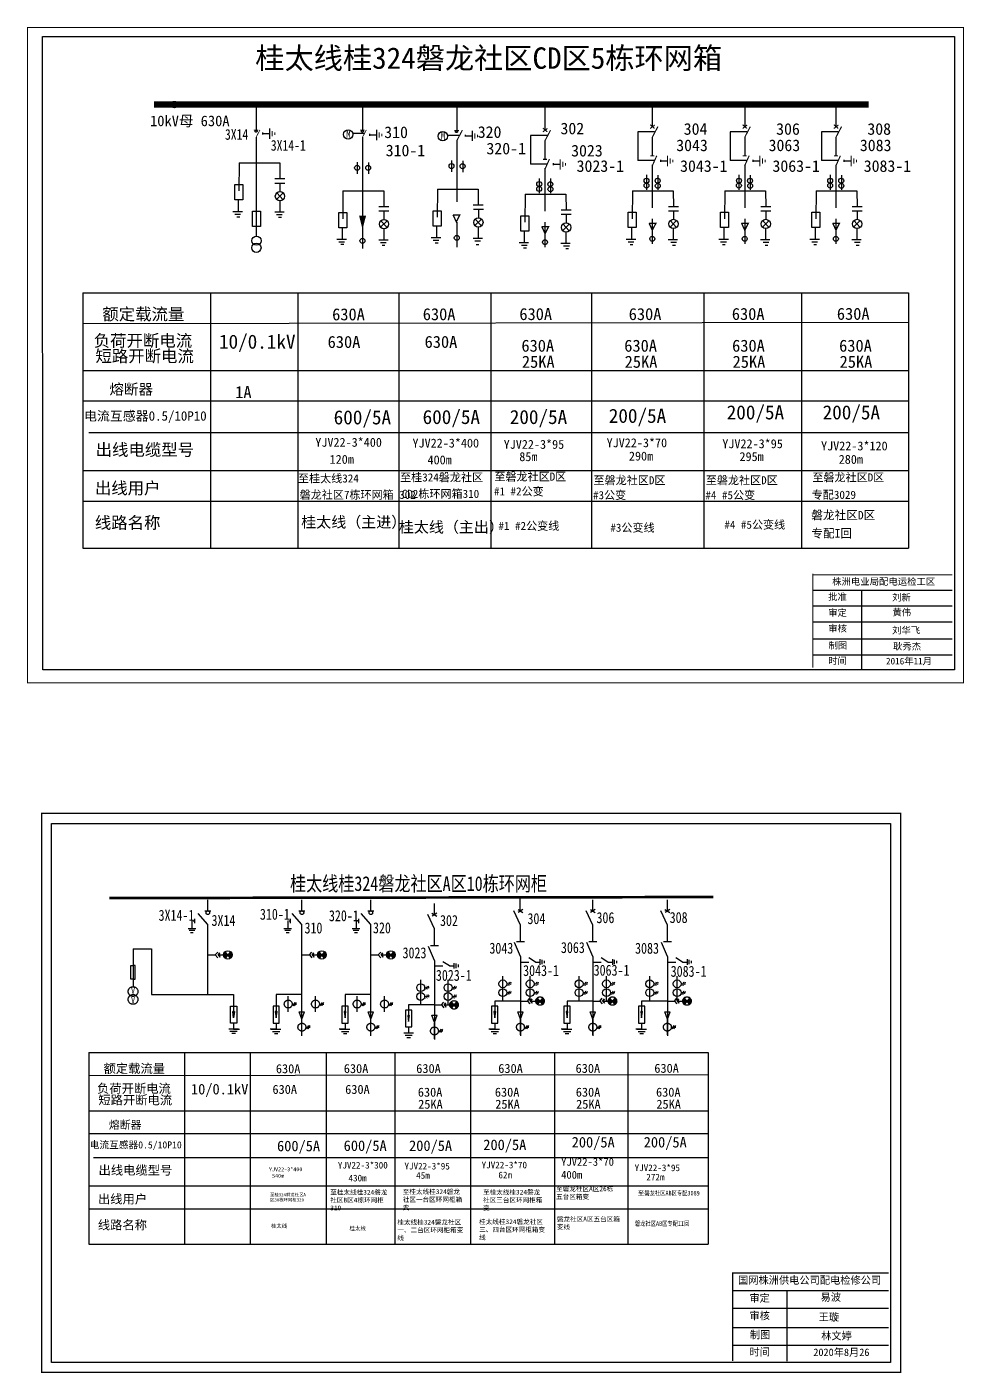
# Model space of a CAD drawing. Extents: x 1039 to 1471, y -261 to -62.
# Drawn here: x 1185.5 to 1322.4, y -259.4 to -62.7 of the extents above; entities that cross this region are included whole.
import ezdxf
from ezdxf.enums import TextEntityAlignment as Align

# ---------------------------------------------------------------- set-up
doc = ezdxf.new("R2010")
doc.units = 0
doc.header["$LTSCALE"] = 5
for name, pattern in [('ACAD_ISO02W100', [15, 12, -3]), ('HIDDEN', [0.375, 0.25, -0.125]), ('JIS_02_1.2', [2.5, 1.25, -1.25])]:
    doc.linetypes.add(name, pattern=pattern)
doc.layers.get('0').update_dxf_attribs({"linetype": 'CONTINUOUS'})
doc.layers.add('1', color=7, linetype='CONTINUOUS')
doc.layers.add('粗实线', color=7, linetype='CONTINUOUS', lineweight=30)
doc.styles.add('HZ', font='', dxfattribs={"width": 0.75, "oblique": 9.998114})
doc.styles.add('hztxt_txtstyle_0.00_0_0', font='', dxfattribs={"bigfont": 'hztxt.shx'})
doc.styles.add('hztxt_txtstyle_2.70_0_0', font='simkai.ttf', dxfattribs={"height": 2.7})
doc.styles.get("Standard").update_dxf_attribs({"font": '', "width": 0.8})
doc.styles.add('字体', font='', dxfattribs={"height": 2.5})
doc.styles.add('宋体', font='', dxfattribs={"width": 0.8})
doc.styles.add('黑体', font='simhei.ttf', dxfattribs={"width": 0.8})
doc.styles.get('HZ').set_extended_font_data('楷体_GB2312')
doc.styles.get('hztxt_txtstyle_0.00_0_0').set_extended_font_data('hztxt')
doc.styles.get('Standard').set_extended_font_data('楷体_GB2312')
doc.styles.get('字体').set_extended_font_data('楷体_GB2312')
doc.styles.get('宋体').set_extended_font_data('SimSun')

# ---------------------------------------------------------------- blocks, each defined once
blk = doc.blocks.new('JD')
for points in [[(-2, 0.2), (-2, -0.2), (2, 0.2), (2, -0.2)], [(1, -1.2), (1, -0.8), (-1, -1.2), (-1, -0.8)], [(-0.5, -1.8), (-0.5, -2.2), (0.5, -1.8), (0.5, -2.2)]]:
    blk.add_trace(points)
blk = doc.blocks.new('电流互感器')
at = {"layer": '粗实线', "lineweight": -3}
blk.add_line((15854, 52763), (15854, 52946), dxfattribs=at)
at = {"layer": '粗实线', "linetype": 'ByBlock', "ltscale": 0.2}
for p, q in [((15900, 52855), (15951, 52855)), ((15931, 52874), (15908, 52835)), ((15949, 52874), (15926, 52835))]:
    blk.add_line(p, q, dxfattribs=at)
at = {"layer": '粗实线', "lineweight": -3}
blk.add_circle((15854, 52855), 46.1, dxfattribs=at)
blk = doc.blocks.new('带电显示器')
at = {"layer": '粗实线', "lineweight": -3}
blk.add_hatch(color=256, dxfattribs=at).paths.add_polyline_path([(15820, 53430), (15829, 53455), (15809, 53430), (15829, 53405)])
at = {"layer": '粗实线'}
h = blk.add_hatch(color=256, dxfattribs=at)
h.paths.add_polyline_path([(15955, 53468, -0.220516), (15973, 53430, -0.220516), (15955, 53392), (15923, 53430)])
h.paths.add_polyline_path([(15891, 53392, -0.220516), (15874, 53430, -0.220516), (15891, 53468), (15923, 53430)])
for p, q in [((15694, 53430), (15776, 53430)), ((15776, 53430), (15804, 53463)), ((15776, 53430), (15804, 53396)), ((15809, 53430), (15829, 53455)), ((15809, 53430), (15829, 53405)), ((15809, 53430), (15876, 53430)), ((15955, 53392), (15891, 53468)), ((15955, 53468), (15891, 53392))]:
    blk.add_line(p, q, dxfattribs=at)
at = {"layer": '粗实线', "lineweight": -3}
for p, q in [((15809, 53430), (15816, 53430)), ((15820, 53430), (15829, 53455)), ((15820, 53430), (15829, 53405))]:
    blk.add_line(p, q, dxfattribs=at)
at = {"layer": '粗实线'}
blk.add_circle((15923, 53430), 49.7, dxfattribs=at)
blk = doc.blocks.new('接地刀')
at = {"layer": '粗实线', "color": 0}
for p, q in [((15477, 53739), (15565, 53739)), ((15488, 53719), (15553, 53719)), ((15521, 53827), (15521, 53739)), ((15504, 53694), (15537, 53694))]:
    blk.add_line(p, q, dxfattribs=at)
at = {"layer": '粗实线', "color": 0, "linetype": 'HIDDEN'}
blk.add_line((15521, 53827), (15549, 53827), dxfattribs=at)
at = {"layer": '粗实线'}
blk.add_line((15549, 53853), (15549, 53802), dxfattribs=at)

msp = doc.modelspace()

# ---------------------------------------------------------------- hatches: boundary and pattern name
at = {"linetype": 'ACAD_ISO02W100', "lineweight": -3}
for points in [[(1246.6, -205.61), (1246.71, -205.92), (1246.45, -205.61), (1246.71, -205.3)], [(1259.16, -205.05), (1259.28, -205.36), (1259.02, -205.05), (1259.28, -204.74)], [(1269.73, -205.05), (1269.84, -205.36), (1269.58, -205.05), (1269.84, -204.74)], [(1280.62, -205.05), (1280.74, -205.36), (1280.48, -205.05), (1280.74, -204.74)]]:
    msp.add_hatch(color=7, dxfattribs=at).paths.add_polyline_path(points)
at = {"linetype": 'ACAD_ISO02W100'}
h = msp.add_hatch(color=7, dxfattribs=at)
h.paths.add_polyline_path([(1248.29, -205.13, -0.220516), (1248.51, -205.61, -0.220516), (1248.29, -206.08), (1247.89, -205.61)])
h.paths.add_polyline_path([(1247.48, -206.08, -0.220516), (1247.26, -205.61, -0.220516), (1247.48, -205.13), (1247.89, -205.61)])
h = msp.add_hatch(color=7, dxfattribs=at)
h.paths.add_polyline_path([(1260.85, -204.58, -0.220516), (1261.07, -205.05, -0.220516), (1260.85, -205.53), (1260.45, -205.05)])
h.paths.add_polyline_path([(1260.05, -205.53, -0.220516), (1259.83, -205.05, -0.220516), (1260.05, -204.58), (1260.45, -205.05)])
h = msp.add_hatch(color=7, dxfattribs=at)
h.paths.add_polyline_path([(1271.42, -204.58, -0.220516), (1271.64, -205.05, -0.220516), (1271.42, -205.53), (1271.02, -205.05)])
h.paths.add_polyline_path([(1270.61, -205.53, -0.220516), (1270.39, -205.05, -0.220516), (1270.61, -204.58), (1271.02, -205.05)])
h = msp.add_hatch(color=7, dxfattribs=at)
h.paths.add_polyline_path([(1282.31, -204.58, -0.220516), (1282.53, -205.05, -0.220516), (1282.31, -205.53), (1281.91, -205.05)])
h.paths.add_polyline_path([(1281.51, -205.53, -0.220516), (1281.29, -205.05, -0.220516), (1281.51, -204.58), (1281.91, -205.05)])
for points in [[(1215.69, -207.48), (1215.83, -206.59), (1215.69, -206.59), (1215.56, -206.59)], [(1221.9, -207.48), (1221.77, -206.59), (1221.9, -206.59), (1222.04, -206.59)], [(1231.98, -207.48), (1231.84, -206.59), (1231.98, -206.59), (1232.11, -206.59)], [(1241.26, -208.04), (1241.13, -207.14), (1241.26, -207.14), (1241.4, -207.14)], [(1253.83, -207.48), (1253.7, -206.59), (1253.83, -206.59), (1253.97, -206.59)], [(1264.39, -207.48), (1264.26, -206.59), (1264.39, -206.59), (1264.53, -206.59)], [(1275.29, -207.48), (1275.15, -206.59), (1275.29, -206.59), (1275.42, -206.59)]]:
    msp.add_hatch(color=7, dxfattribs=at).paths.add_polyline_path(points)

# ---------------------------------------------------------------- linework, layer by layer
at = {"color": 7, "linetype": 'JIS_02_1.2'}
for p, q in [((1248.29, -74.3), (1248.29, -77.81)), ((1261.17, -74.3), (1261.17, -77.81)), ((1276.84, -73.8), (1276.84, -77.31)), ((1290.34, -73.8), (1290.34, -77.31)), ((1303.66, -73.8), (1303.66, -77.31)), ((1219.92, -78.29), (1220.95, -78.29)), ((1235.55, -78.47), (1236.58, -78.47)), ((1249.52, -78.61), (1250.55, -78.61)), ((1261.5, -78.57), (1259.04, -78.57)), ((1259.04, -78.57), (1259.04, -82.75)), ((1277.17, -78.07), (1274.72, -78.07)), ((1274.72, -78.07), (1274.72, -82.25)), ((1290.67, -78.07), (1288.21, -78.07)), ((1288.21, -78.07), (1288.21, -82.25)), ((1303.99, -78.07), (1301.54, -78.07)), ((1301.54, -78.07), (1301.54, -82.25)), ((1248.29, -79.3), (1248.29, -82.02)), ((1261.17, -79.3), (1261.17, -82.02)), ((1276.84, -78.81), (1276.84, -81.52)), ((1290.34, -78.81), (1290.34, -81.52)), ((1303.66, -78.81), (1303.66, -81.52)), ((1248.29, -82.02), (1248.29, -91.38)), ((1278.02, -82.28), (1279.05, -82.28)), ((1291.51, -82.28), (1292.55, -82.28)), ((1304.84, -82.28), (1305.87, -82.28)), ((1261.17, -83.37), (1261.17, -91.38)), ((1262.35, -82.78), (1263.38, -82.78)), ((1276.84, -82.88), (1276.84, -90.88)), ((1290.34, -82.88), (1290.34, -90.88)), ((1303.66, -82.88), (1303.66, -90.88)), ((1248.29, -91.26), (1248.29, -94.89)), ((1261.17, -91.26), (1261.17, -94.89)), ((1276.84, -90.76), (1276.84, -94.39)), ((1290.34, -90.76), (1290.34, -94.39)), ((1303.66, -90.76), (1303.66, -94.39))]:
    msp.add_line(p, q, dxfattribs=at)
at = {"color": 7}
for p, q in [((1219.92, -78.15), (1219.92, -78.43)), ((1234.79, -78.31), (1233.13, -78.31)), ((1235.55, -78.33), (1235.55, -78.61)), ((1248.6, -78.58), (1246.93, -78.58)), ((1249.52, -78.47), (1249.52, -78.75)), ((1216.49, -82.6), (1222.44, -82.6)), ((1233.72, -82.47), (1233.72, -84.16)), ((1235.38, -82.52), (1235.38, -84.2)), ((1247.5, -82.23), (1247.5, -83.91)), ((1249.16, -82.27), (1249.16, -83.96)), ((1277.18, -82.25), (1274.72, -82.25)), ((1278.02, -82.14), (1278.02, -82.42)), ((1290.67, -82.25), (1288.21, -82.25)), ((1291.51, -82.14), (1291.51, -82.42)), ((1304, -82.25), (1301.54, -82.25)), ((1304.84, -82.14), (1304.84, -82.42)), ((1261.51, -82.75), (1259.04, -82.75)), ((1262.35, -82.64), (1262.35, -82.92)), ((1275.99, -84.35), (1275.99, -86.51)), ((1277.64, -84.4), (1277.66, -86.5)), ((1289.49, -84.35), (1289.49, -86.51)), ((1291.14, -84.4), (1291.16, -86.5)), ((1302.81, -84.35), (1302.81, -86.51)), ((1304.46, -84.4), (1304.48, -86.5)), ((1245.45, -86.42), (1251.4, -86.42)), ((1260.32, -84.85), (1260.32, -87.01)), ((1261.97, -84.89), (1261.99, -87)), ((1231.67, -86.66), (1237.62, -86.66)), ((1258.27, -87.15), (1264.22, -87.15)), ((1273.94, -86.65), (1279.89, -86.65)), ((1287.44, -86.65), (1293.39, -86.65)), ((1300.76, -86.65), (1306.71, -86.65)), ((1193.69, -101.57), (1314.27, -101.59)), ((1193.69, -101.57), (1193.69, -138.9)), ((1212.3, -101.57), (1212.3, -138.9)), ((1225.1, -101.57), (1225.1, -138.9)), ((1239.85, -101.58), (1239.85, -138.9)), ((1253.27, -101.58), (1253.27, -138.9)), ((1267.98, -101.58), (1267.98, -138.9)), ((1284.38, -101.58), (1284.38, -138.9)), ((1298.62, -101.58), (1298.62, -138.9)), ((1314.27, -101.55), (1314.27, -138.9)), ((1193.69, -106.03), (1314.27, -105.88)), ((1193.69, -112.91), (1314.27, -112.91)), ((1193.69, -117.35), (1314.27, -117.35)), ((1194.56, -121.99), (1314.27, -121.99)), ((1193.69, -127.55), (1314.27, -127.55)), ((1193.69, -132.02), (1314.27, -132.02)), ((1193.69, -138.9), (1314.27, -138.9)), ((1194.57, -212.57), (1284.99, -212.58)), ((1194.57, -212.57), (1194.57, -240.57)), ((1208.53, -212.57), (1208.53, -240.57)), ((1218.12, -212.58), (1218.12, -240.57)), ((1229.19, -212.58), (1229.19, -240.57)), ((1239.25, -212.58), (1239.25, -240.57)), ((1250.28, -212.58), (1250.28, -240.56)), ((1262.58, -212.58), (1262.58, -240.57)), ((1273.26, -212.58), (1273.26, -240.57)), ((1284.99, -212.56), (1284.99, -240.57)), ((1194.57, -215.92), (1284.99, -215.8)), ((1194.57, -221.07), (1284.99, -221.07)), ((1194.57, -224.41), (1284.99, -224.41)), ((1195.22, -227.89), (1284.99, -227.89)), ((1194.57, -232.06), (1284.99, -232.06)), ((1194.57, -235.41), (1284.99, -235.41)), ((1194.57, -240.57), (1284.99, -240.57))]:
    msp.add_line(p, q, dxfattribs=at)
at = {"color": 0}
for p, q in [((1216.49, -82.6), (1216.45, -86.69)), ((1222.44, -82.6), (1222.46, -84.89)), ((1221.74, -84.89), (1223.19, -84.89)), ((1221.74, -85.54), (1223.2, -85.54)), ((1222.47, -85.54), (1222.47, -86.78)), ((1245.45, -86.42), (1245.42, -90.51)), ((1251.4, -86.42), (1251.43, -88.72)), ((1222.94, -86.97), (1221.97, -87.93)), ((1222.01, -86.97), (1222.93, -87.96)), ((1231.67, -86.66), (1231.64, -90.75)), ((1237.62, -86.66), (1237.65, -88.96)), ((1258.27, -87.15), (1258.24, -91.24)), ((1264.22, -87.15), (1264.25, -89.44)), ((1273.94, -86.65), (1273.91, -90.74)), ((1279.89, -86.65), (1279.92, -88.94)), ((1287.44, -86.65), (1287.41, -90.74)), ((1293.39, -86.65), (1293.42, -88.94)), ((1300.76, -86.65), (1300.73, -90.74)), ((1306.71, -86.65), (1306.74, -88.94)), ((1236.92, -88.96), (1238.38, -88.96)), ((1236.93, -89.61), (1238.39, -89.61)), ((1237.66, -89.61), (1237.66, -90.85)), ((1250.7, -88.72), (1252.16, -88.72)), ((1250.71, -89.37), (1252.17, -89.37)), ((1251.44, -89.37), (1251.44, -90.61)), ((1263.52, -89.44), (1264.98, -89.44)), ((1263.53, -90.09), (1264.98, -90.09)), ((1264.25, -90.09), (1264.25, -91.33)), ((1279.19, -88.94), (1280.65, -88.94)), ((1279.2, -89.59), (1280.65, -89.59)), ((1279.93, -89.59), (1279.93, -90.83)), ((1292.69, -88.94), (1294.14, -88.94)), ((1292.69, -89.59), (1294.15, -89.59)), ((1293.42, -89.59), (1293.42, -90.83)), ((1306.01, -88.94), (1307.47, -88.94)), ((1306.02, -89.59), (1307.47, -89.59)), ((1306.75, -89.59), (1306.75, -90.83)), ((1238.12, -91.04), (1237.16, -92)), ((1237.19, -91.03), (1238.12, -92.03)), ((1251.91, -90.79), (1250.94, -91.75)), ((1250.98, -90.79), (1251.9, -91.79)), ((1264.72, -91.52), (1263.76, -92.48)), ((1263.79, -91.51), (1264.72, -92.51)), ((1280.39, -91.02), (1279.43, -91.98)), ((1279.46, -91.02), (1280.39, -92.01)), ((1293.89, -91.02), (1292.93, -91.98)), ((1292.96, -91.02), (1293.89, -92.01)), ((1307.21, -91.02), (1306.25, -91.98)), ((1306.28, -91.02), (1307.21, -92.01))]:
    msp.add_line(p, q, dxfattribs=at)
at = {"color": 0, "lineweight": -3}
for p, q in [((1216.36, -88.02), (1216.36, -89.63)), ((1222.45, -88.15), (1222.45, -89.71)), ((1215.6, -89.67), (1217, -89.67)), ((1215.87, -90.07), (1216.71, -90.07)), ((1216.18, -90.45), (1216.6, -90.45)), ((1221.71, -89.75), (1223.07, -89.75)), ((1221.97, -90.13), (1222.79, -90.13)), ((1222.27, -90.51), (1222.68, -90.51)), ((1231.55, -92.09), (1231.55, -93.69)), ((1237.64, -92.21), (1237.64, -93.77)), ((1245.33, -91.85), (1245.33, -93.45)), ((1251.42, -91.97), (1251.42, -93.53)), ((1273.82, -92.07), (1273.82, -93.68)), ((1279.91, -92.2), (1279.91, -93.76)), ((1287.31, -92.07), (1287.31, -93.68)), ((1293.4, -92.2), (1293.4, -93.76)), ((1300.64, -92.07), (1300.64, -93.68)), ((1306.73, -92.2), (1306.73, -93.76)), ((1230.78, -93.73), (1232.18, -93.73)), ((1231.06, -94.13), (1231.9, -94.13)), ((1236.9, -93.81), (1238.25, -93.81)), ((1237.16, -94.2), (1237.98, -94.2)), ((1244.57, -93.49), (1245.97, -93.49)), ((1244.84, -93.89), (1245.68, -93.89)), ((1245.14, -94.27), (1245.57, -94.27)), ((1250.68, -93.57), (1252.04, -93.57)), ((1250.94, -93.96), (1251.76, -93.96)), ((1257.38, -94.21), (1258.78, -94.21)), ((1258.15, -92.57), (1258.15, -94.17)), ((1263.49, -94.29), (1264.85, -94.29)), ((1264.24, -92.7), (1264.24, -94.25)), ((1273.05, -93.72), (1274.45, -93.72)), ((1273.32, -94.12), (1274.17, -94.12)), ((1279.17, -93.8), (1280.52, -93.8)), ((1279.53, -94.18), (1280.37, -94.18)), ((1286.55, -93.72), (1287.95, -93.72)), ((1286.82, -94.12), (1287.66, -94.12)), ((1292.66, -93.8), (1294.02, -93.8)), ((1293.02, -94.18), (1293.87, -94.18)), ((1299.87, -93.72), (1301.27, -93.72)), ((1300.14, -94.12), (1300.99, -94.12)), ((1305.99, -93.8), (1307.34, -93.8)), ((1306.35, -94.18), (1307.19, -94.18)), ((1231.35, -94.44), (1231.77, -94.44)), ((1237.37, -94.61), (1237.78, -94.61)), ((1251.1, -94.5), (1251.51, -94.5)), ((1251.1, -94.5), (1251.31, -94.5)), ((1257.73, -94.62), (1258.57, -94.62)), ((1258.03, -95.01), (1258.46, -95.01)), ((1263.89, -94.71), (1264.74, -94.71)), ((1264.2, -95.09), (1264.62, -95.09)), ((1273.61, -94.53), (1274.02, -94.53)), ((1279.81, -94.59), (1280.22, -94.59)), ((1287.1, -94.53), (1287.51, -94.53)), ((1293.31, -94.59), (1293.72, -94.59)), ((1300.43, -94.53), (1300.84, -94.53)), ((1306.63, -94.59), (1307.04, -94.59))]:
    msp.add_line(p, q, dxfattribs=at)
at = {"color": 7, "linetype": 'Continuous'}
for p, q in [((1300.35, -144.99), (1320.66, -144.99)), ((1307.4, -144.99), (1307.4, -156.54)), ((1300.35, -147.31), (1320.66, -147.31)), ((1300.35, -149.62), (1320.66, -149.62)), ((1300.35, -152.14), (1320.66, -152.14)), ((1300.35, -154.46), (1320.66, -154.46))]:
    msp.add_line(p, q, dxfattribs=at)
msp.add_line((1320.98, -156.65), (1187.84, -156.65))
at = {"color": 7, "linetype": 'ACAD_ISO02W100'}
for p, q in [((1211.93, -191.88), (1211.93, -190.26)), ((1225.67, -191.88), (1225.67, -190.26)), ((1235.74, -191.88), (1235.74, -190.26)), ((1235.74, -191.88), (1235.74, -190.26)), ((1257.54, -191.75), (1257.54, -190.13)), ((1268.16, -191.88), (1268.16, -190.26)), ((1268.16, -191.88), (1268.16, -190.26)), ((1279.05, -191.88), (1279.05, -190.26)), ((1279.05, -191.88), (1279.05, -190.26)), ((1211.93, -193.86), (1210.53, -192.26)), ((1211.49, -191.88), (1212.37, -191.88)), ((1225.67, -193.86), (1224.26, -192.26)), ((1225.22, -191.88), (1226.11, -191.88)), ((1235.74, -193.86), (1234.34, -192.26)), ((1235.3, -191.88), (1236.18, -191.88)), ((1245.03, -194.51), (1244.07, -192.42)), ((1244.67, -192.21), (1245.38, -192.65)), ((1245.36, -192.22), (1244.69, -192.65)), ((1245.03, -192.43), (1245.03, -190.81)), ((1245.03, -192.43), (1245.03, -190.81)), ((1257.59, -193.95), (1256.64, -191.87)), ((1257.24, -191.66), (1257.95, -192.09)), ((1257.93, -191.66), (1257.26, -192.09)), ((1268.16, -193.95), (1267.2, -191.87)), ((1267.8, -191.66), (1268.51, -192.09)), ((1268.49, -191.66), (1267.82, -192.09)), ((1279.05, -193.95), (1278.1, -191.87)), ((1278.69, -191.66), (1279.4, -192.09)), ((1279.39, -191.66), (1278.71, -192.09)), ((1211.93, -204.08), (1211.93, -193.86)), ((1225.67, -210.12), (1225.67, -193.86)), ((1235.74, -210.12), (1235.74, -193.86)), ((1245.03, -196.93), (1245.03, -194.51)), ((1257.59, -196.37), (1257.59, -193.95)), ((1268.16, -196.37), (1268.16, -193.95)), ((1279.05, -196.37), (1279.05, -193.95)), ((1257.59, -198.55), (1256.72, -196.51)), ((1257, -196.37), (1258.18, -196.37)), ((1268.16, -198.55), (1267.28, -196.51)), ((1267.57, -196.37), (1268.75, -196.37)), ((1279.05, -198.55), (1278.17, -196.51)), ((1278.46, -196.37), (1279.64, -196.37)), ((1201.01, -197.42), (1201.01, -202.95)), ((1201.01, -197.42), (1203.7, -197.42)), ((1203.7, -197.42), (1203.7, -204.08)), ((1245.03, -199.1), (1244.15, -197.07)), ((1244.43, -196.93), (1245.62, -196.93)), ((1257.59, -198.55), (1257.59, -210.12)), ((1268.16, -198.55), (1268.16, -210.12)), ((1279.05, -198.55), (1279.05, -210.12)), ((1200.67, -201.86), (1200.67, -199.85)), ((1200.67, -199.85), (1201.01, -199.85)), ((1201.34, -199.85), (1201.01, -199.85)), ((1201.34, -201.86), (1201.34, -199.85)), ((1245.03, -199.1), (1245.03, -210.68)), ((1245.03, -199.9), (1246.25, -199.9)), ((1247.24, -199.9), (1246.24, -199.3)), ((1247.24, -199.9), (1247.85, -199.9)), ((1247.24, -199.9), (1247.85, -199.9)), ((1247.85, -199.5), (1247.85, -200.31)), ((1248.16, -199.58), (1248.16, -200.22)), ((1248.47, -199.72), (1248.47, -200.09)), ((1257.59, -199.35), (1258.81, -199.35)), ((1259.8, -199.35), (1258.81, -198.75)), ((1259.8, -199.35), (1260.42, -199.35)), ((1259.8, -199.35), (1260.42, -199.35)), ((1260.42, -198.94), (1260.42, -199.75)), ((1260.72, -199.03), (1260.72, -199.67)), ((1261.04, -199.16), (1261.04, -199.53)), ((1268.16, -199.35), (1269.38, -199.35)), ((1270.37, -199.35), (1269.37, -198.75)), ((1270.37, -199.35), (1270.98, -199.35)), ((1270.37, -199.35), (1270.98, -199.35)), ((1271.03, -198.94), (1271.03, -199.75)), ((1271.29, -199.03), (1271.29, -199.67)), ((1271.6, -199.16), (1271.6, -199.53)), ((1279.05, -199.35), (1280.27, -199.35)), ((1281.26, -199.35), (1280.27, -198.75)), ((1281.26, -199.35), (1281.87, -199.35)), ((1281.26, -199.35), (1281.88, -199.35)), ((1281.94, -198.94), (1281.94, -199.75)), ((1282.18, -199.03), (1282.18, -199.67)), ((1282.5, -199.16), (1282.5, -199.53)), ((1201.01, -201.86), (1200.67, -201.86)), ((1201.01, -201.86), (1201.34, -201.86)), ((1203.7, -204.08), (1211.93, -204.08)), ((1211.93, -204.08), (1215.69, -204.08)), ((1215.69, -204.08), (1215.69, -207.03)), ((1225.67, -204.08), (1221.9, -204.08)), ((1221.9, -204.08), (1221.9, -207.03)), ((1235.74, -204.08), (1231.98, -204.08)), ((1231.98, -204.08), (1231.98, -207.03)), ((1215.24, -205.81), (1216.15, -205.81)), ((1215.24, -208.27), (1215.24, -205.81)), ((1216.15, -205.81), (1216.15, -208.27)), ((1221.45, -205.81), (1221.45, -208.27)), ((1222.36, -205.81), (1221.45, -205.81)), ((1222.36, -208.27), (1222.36, -205.81)), ((1231.52, -205.81), (1231.52, -208.27)), ((1232.44, -205.81), (1231.52, -205.81)), ((1232.44, -208.27), (1232.44, -205.81)), ((1240.81, -206.37), (1240.81, -208.83)), ((1241.72, -206.37), (1240.81, -206.37)), ((1241.26, -205.6), (1241.26, -207.59)), ((1245.03, -205.61), (1241.26, -205.61)), ((1241.72, -208.83), (1241.72, -206.37)), ((1245.03, -205.61), (1246.05, -205.61)), ((1246.05, -205.61), (1246.4, -205.19)), ((1246.05, -205.61), (1246.4, -206.02)), ((1246.45, -205.61), (1246.71, -205.3)), ((1246.45, -205.61), (1247.3, -205.61)), ((1246.45, -205.61), (1246.71, -205.92)), ((1248.29, -205.13), (1247.48, -206.08)), ((1248.29, -206.08), (1247.48, -205.13)), ((1253.37, -205.81), (1253.37, -208.27)), ((1254.29, -205.81), (1253.37, -205.81)), ((1257.59, -205.05), (1253.83, -205.05)), ((1253.83, -205.05), (1253.83, -207.03)), ((1254.29, -208.27), (1254.29, -205.81)), ((1257.59, -205.05), (1258.62, -205.05)), ((1258.62, -205.05), (1258.97, -204.64)), ((1258.62, -205.05), (1258.97, -205.47)), ((1259.02, -205.05), (1259.28, -204.74)), ((1259.02, -205.05), (1259.86, -205.05)), ((1259.02, -205.05), (1259.28, -205.36)), ((1260.85, -204.58), (1260.05, -205.53)), ((1260.85, -205.53), (1260.05, -204.58)), ((1263.94, -205.81), (1263.94, -208.27)), ((1264.85, -205.81), (1263.94, -205.81)), ((1268.16, -205.05), (1264.39, -205.05)), ((1264.39, -205.05), (1264.39, -207.03)), ((1264.85, -208.27), (1264.85, -205.81)), ((1268.16, -205.05), (1269.18, -205.05)), ((1269.18, -205.05), (1269.53, -204.64)), ((1269.18, -205.05), (1269.53, -205.47)), ((1269.58, -205.05), (1269.84, -204.74)), ((1269.58, -205.05), (1270.43, -205.05)), ((1269.58, -205.05), (1269.84, -205.36)), ((1271.42, -204.58), (1270.61, -205.53)), ((1271.42, -205.53), (1270.61, -204.58)), ((1274.83, -205.81), (1274.83, -208.27)), ((1275.74, -205.81), (1274.83, -205.81)), ((1279.05, -205.05), (1275.29, -205.05)), ((1275.29, -205.05), (1275.29, -207.03)), ((1275.74, -208.27), (1275.74, -205.81)), ((1279.05, -205.05), (1280.08, -205.05)), ((1280.08, -205.05), (1280.42, -204.64)), ((1280.08, -205.05), (1280.42, -205.47)), ((1280.48, -205.05), (1280.74, -204.74)), ((1280.48, -205.05), (1281.32, -205.05)), ((1280.48, -205.05), (1280.74, -205.36)), ((1282.31, -204.58), (1281.51, -205.53)), ((1282.31, -205.53), (1281.51, -204.58)), ((1216.15, -208.27), (1215.24, -208.27)), ((1215.69, -206.59), (1215.56, -206.59)), ((1215.69, -207.48), (1215.56, -206.59)), ((1215.69, -206.59), (1215.83, -206.59)), ((1215.83, -206.59), (1215.69, -207.48)), ((1215.69, -208.27), (1215.69, -209.14)), ((1221.45, -208.27), (1222.36, -208.27)), ((1221.77, -206.59), (1221.9, -207.48)), ((1221.9, -206.59), (1221.77, -206.59)), ((1221.9, -207.48), (1222.04, -206.59)), ((1221.9, -206.59), (1222.04, -206.59)), ((1221.9, -208.27), (1221.9, -209.14)), ((1225.67, -207.71), (1225.27, -206.63)), ((1225.27, -206.63), (1226.06, -206.63)), ((1225.67, -207.71), (1226.06, -206.63)), ((1231.52, -208.27), (1232.44, -208.27)), ((1231.84, -206.59), (1231.98, -207.48)), ((1231.98, -206.59), (1231.84, -206.59)), ((1231.98, -207.48), (1232.11, -206.59)), ((1231.98, -206.59), (1232.11, -206.59)), ((1231.98, -208.27), (1231.98, -209.14)), ((1235.35, -206.63), (1236.13, -206.63)), ((1235.74, -207.71), (1235.35, -206.63)), ((1235.74, -207.71), (1236.13, -206.63)), ((1241.13, -207.14), (1241.26, -208.04)), ((1241.26, -207.14), (1241.13, -207.14)), ((1241.26, -208.04), (1241.4, -207.14)), ((1241.26, -207.14), (1241.4, -207.14)), ((1245.03, -208.2), (1244.63, -207.11)), ((1244.63, -207.11), (1245.42, -207.11)), ((1245.03, -208.2), (1245.42, -207.11)), ((1253.37, -208.27), (1254.29, -208.27)), ((1253.7, -206.59), (1253.83, -207.48)), ((1253.83, -206.59), (1253.7, -206.59)), ((1253.83, -207.48), (1253.97, -206.59)), ((1253.83, -206.59), (1253.97, -206.59)), ((1253.83, -208.27), (1253.83, -209.14)), ((1257.59, -207.71), (1257.2, -206.63)), ((1257.2, -206.63), (1257.98, -206.63)), ((1257.59, -207.71), (1257.98, -206.63)), ((1263.94, -208.27), (1264.85, -208.27)), ((1264.26, -206.59), (1264.39, -207.48)), ((1264.39, -206.59), (1264.26, -206.59)), ((1264.39, -207.48), (1264.53, -206.59)), ((1264.39, -206.59), (1264.53, -206.59)), ((1264.39, -208.27), (1264.39, -209.14)), ((1268.16, -207.71), (1267.76, -206.63)), ((1267.76, -206.63), (1268.55, -206.63)), ((1268.16, -207.71), (1268.55, -206.63)), ((1274.83, -208.27), (1275.74, -208.27)), ((1275.15, -206.59), (1275.29, -207.48)), ((1275.29, -206.59), (1275.15, -206.59)), ((1275.29, -207.48), (1275.42, -206.59)), ((1275.29, -206.59), (1275.42, -206.59)), ((1275.29, -208.27), (1275.29, -209.14)), ((1279.05, -207.71), (1278.66, -206.63)), ((1278.66, -206.63), (1279.44, -206.63)), ((1279.05, -207.71), (1279.44, -206.63)), ((1216.4, -209.14), (1214.99, -209.14)), ((1216.22, -209.5), (1215.16, -209.5)), ((1215.95, -209.81), (1215.44, -209.81)), ((1215.69, -209.14), (1216.55, -209.14)), ((1221.9, -209.14), (1221.05, -209.14)), ((1221.2, -209.14), (1222.61, -209.14)), ((1221.37, -209.5), (1222.43, -209.5)), ((1221.65, -209.81), (1222.16, -209.81)), ((1231.98, -209.14), (1231.12, -209.14)), ((1231.27, -209.14), (1232.69, -209.14)), ((1231.45, -209.5), (1232.51, -209.5)), ((1231.73, -209.81), (1232.23, -209.81)), ((1240.56, -209.7), (1241.97, -209.7)), ((1240.73, -210.05), (1241.79, -210.05)), ((1240.81, -208.83), (1241.72, -208.83)), ((1241.01, -210.37), (1241.52, -210.37)), ((1241.26, -208.83), (1241.26, -209.7)), ((1253.83, -209.14), (1252.98, -209.14)), ((1253.12, -209.14), (1254.54, -209.14)), ((1253.3, -209.5), (1254.36, -209.5)), ((1253.58, -209.81), (1254.08, -209.81)), ((1264.39, -209.14), (1263.54, -209.14)), ((1263.69, -209.14), (1265.1, -209.14)), ((1263.86, -209.5), (1264.93, -209.5)), ((1264.14, -209.81), (1264.65, -209.81)), ((1275.29, -209.14), (1274.43, -209.14)), ((1274.58, -209.14), (1276, -209.14)), ((1274.76, -209.5), (1275.82, -209.5)), ((1275.04, -209.81), (1275.54, -209.81))]:
    msp.add_line(p, q, dxfattribs=at)
at = {"color": 7, "linetype": 'ACAD_ISO02W100', "lineweight": -3}
for p, q in [((1223.67, -206.63), (1223.67, -204.35)), ((1227.66, -206.63), (1227.66, -204.35)), ((1233.74, -206.63), (1233.74, -204.35)), ((1237.74, -206.63), (1237.74, -204.35)), ((1246.45, -205.61), (1246.55, -205.61)), ((1246.6, -205.61), (1246.71, -205.3)), ((1246.6, -205.61), (1246.71, -205.92)), ((1259.02, -205.05), (1259.11, -205.05)), ((1259.16, -205.05), (1259.28, -204.74)), ((1259.16, -205.05), (1259.28, -205.36)), ((1269.58, -205.05), (1269.68, -205.05)), ((1269.73, -205.05), (1269.84, -204.74)), ((1269.73, -205.05), (1269.84, -205.36)), ((1280.48, -205.05), (1280.57, -205.05)), ((1280.62, -205.05), (1280.74, -204.74)), ((1280.62, -205.05), (1280.74, -205.36)), ((1225.67, -210), (1225.67, -207.71)), ((1235.74, -210), (1235.74, -207.71)), ((1245.03, -210.55), (1245.03, -208.27)), ((1257.59, -210), (1257.59, -207.71)), ((1268.16, -210), (1268.16, -207.71)), ((1279.05, -210), (1279.05, -207.71))]:
    msp.add_line(p, q, dxfattribs=at)
at = {"color": 7, "linetype": 'ACAD_ISO02W100', "ltscale": 0.2}
for p, q in [((1225.67, -206.63), (1225.67, -204.08)), ((1235.74, -206.63), (1235.74, -204.08)), ((1224.24, -205.49), (1224.88, -205.49)), ((1224.63, -205.24), (1224.34, -205.74)), ((1224.85, -205.24), (1224.56, -205.74)), ((1228.24, -205.49), (1228.88, -205.49)), ((1228.62, -205.24), (1228.34, -205.74)), ((1228.84, -205.24), (1228.56, -205.74)), ((1234.32, -205.49), (1234.95, -205.49)), ((1234.7, -205.24), (1234.42, -205.74)), ((1234.92, -205.24), (1234.64, -205.74)), ((1238.32, -205.49), (1238.95, -205.49)), ((1238.7, -205.24), (1238.41, -205.74)), ((1238.92, -205.24), (1238.63, -205.74)), ((1226.24, -208.86), (1226.88, -208.86)), ((1226.62, -208.61), (1226.34, -209.1)), ((1226.85, -208.61), (1226.56, -209.1)), ((1236.32, -208.86), (1236.95, -208.86)), ((1236.7, -208.61), (1236.41, -209.1)), ((1236.92, -208.61), (1236.64, -209.1)), ((1245.6, -209.41), (1246.24, -209.41)), ((1245.98, -209.17), (1245.7, -209.66)), ((1246.21, -209.17), (1245.92, -209.66)), ((1258.17, -208.86), (1258.8, -208.86)), ((1258.55, -208.61), (1258.27, -209.1)), ((1258.77, -208.61), (1258.49, -209.1)), ((1268.73, -208.86), (1269.37, -208.86)), ((1269.11, -208.61), (1268.83, -209.1)), ((1269.34, -208.61), (1269.05, -209.1)), ((1279.63, -208.86), (1280.26, -208.86)), ((1280.01, -208.61), (1279.72, -209.1)), ((1280.23, -208.61), (1279.94, -209.1))]:
    msp.add_line(p, q, dxfattribs=at)
at = {"color": 0, "linetype": 'Continuous'}
for p, q in [((1288.59, -244.74), (1311.34, -244.74)), ((1288.59, -247.33), (1311.34, -247.33)), ((1296.49, -247.4), (1296.49, -257.67)), ((1288.59, -249.93), (1311.34, -249.93)), ((1288.59, -252.75), (1311.34, -252.75)), ((1288.59, -255.34), (1311.34, -255.34))]:
    msp.add_line(p, q, dxfattribs=at)
at = {"color": 7, "linetype": 'Continuous', "const_width": 0.163}
msp.add_lwpolyline([(1185.59, -62.8), (1322.29, -62.8), (1322.29, -158.56), (1185.59, -158.56)], close=True, dxfattribs=at)
at = {"linetype": 'Continuous'}
msp.add_lwpolyline([(1187.84, -156.65), (1187.8, -64.12), (1320.98, -64.12), (1320.98, -156.65), (1320.92, -156.65)], dxfattribs=at)
for points, const_width in [([(1204.07, -74.05), (1308.45, -74.05)], 0.959), ([(1197.56, -190), (1285.74, -189.85)], 0.384)]:
    msp.add_lwpolyline(points, dxfattribs=dict(const_width=const_width))
at = {"color": 7, "linetype": 'JIS_02_1.2'}
for points, const_width in [([(1248.29, -79.35), (1249.11, -77.79)], 0.164), ([(1260.86, -77.51), (1261.51, -78.04)], 0.164), ([(1260.86, -78.06), (1261.53, -77.56)], 0.164), ([(1261.17, -79.35), (1261.99, -77.79)], 0.164), ([(1276.54, -77.01), (1277.18, -77.55)], 0.164), ([(1276.53, -77.56), (1277.2, -77.06)], 0.164), ([(1276.84, -78.85), (1277.66, -77.29)], 0.164), ([(1290.03, -77.56), (1290.69, -77.06)], 0.164), ([(1290.03, -77.01), (1290.67, -77.55)], 0.164), ([(1290.34, -78.85), (1291.16, -77.29)], 0.164), ([(1303.36, -77.01), (1304, -77.55)], 0.164), ([(1303.35, -77.56), (1304.02, -77.06)], 0.164), ([(1303.66, -78.85), (1304.48, -77.29)], 0.164), ([(1260.88, -82.06), (1261.48, -82.06)], 0.164), ([(1261.14, -83.57), (1261.83, -82.02)], 0.164), ([(1276.55, -81.56), (1277.16, -81.56)], 0.164), ([(1276.81, -83.08), (1277.5, -81.53)], 0.164), ([(1290.04, -81.56), (1290.65, -81.56)], 0.164), ([(1290.3, -83.08), (1290.99, -81.53)], 0.164), ([(1303.37, -81.56), (1303.98, -81.56)], 0.164), ([(1303.63, -83.08), (1304.32, -81.53)], 0.164), ([(1247.73, -90.19), (1248.73, -90.19), (1248.22, -91.19), (1247.74, -90.17)], 0.195), ([(1260.7, -91.92), (1261.69, -91.92), (1261.18, -92.92), (1260.71, -91.9)], 0.195), ([(1276.37, -91.42), (1277.36, -91.42), (1276.85, -92.43), (1276.38, -91.4)], 0.195), ([(1289.86, -91.42), (1290.86, -91.42), (1290.35, -92.43), (1289.88, -91.4)], 0.195), ([(1303.19, -91.42), (1304.18, -91.42), (1303.67, -92.43), (1303.2, -91.4)], 0.195)]:
    msp.add_lwpolyline(points, dxfattribs=dict(at, const_width=const_width))
at = {"color": 0}
for points in [[(1215.87, -85.75), (1217.04, -85.75), (1217.04, -87.99), (1215.87, -87.99)], [(1218.45, -89.66), (1219.62, -89.66), (1219.62, -91.9), (1218.45, -91.9)], [(1231.05, -89.82), (1232.23, -89.82), (1232.23, -92.06), (1231.05, -92.06)], [(1244.83, -89.58), (1246.01, -89.58), (1246.01, -91.82), (1244.83, -91.82)], [(1257.65, -90.3), (1258.82, -90.3), (1258.82, -92.54), (1257.65, -92.54)], [(1273.32, -89.8), (1274.5, -89.8), (1274.5, -92.04), (1273.32, -92.04)], [(1286.82, -89.8), (1287.99, -89.8), (1287.99, -92.04), (1286.82, -92.04)], [(1300.14, -89.8), (1301.32, -89.8), (1301.32, -92.04), (1300.14, -92.04)]]:
    msp.add_lwpolyline(points, close=True, dxfattribs=at)
at = {"color": 7, "linetype": 'Continuous', "const_width": 0.163}
for points in [[(1300.3, -142.62), (1300.28, -156.35)], [(1300.35, -142.78), (1320.66, -142.78)]]:
    msp.add_lwpolyline(points, dxfattribs=at)
at = {"color": 0, "linetype": 'Continuous', "const_width": 0.182}
msp.add_lwpolyline([(1187.65, -177.61), (1313.13, -177.61), (1313.13, -259.31), (1187.65, -259.31)], close=True, dxfattribs=at)
at = {"color": 0, "linetype": 'Continuous'}
msp.add_lwpolyline([(1189.12, -179.09), (1311.65, -179.09), (1311.65, -257.84), (1189.12, -257.84)], close=True, dxfattribs=at)
at = {"color": 0, "linetype": 'Continuous', "const_width": 0.182}
msp.add_lwpolyline([(1288.59, -244.69), (1288.58, -257.63)], dxfattribs=at)
msp.add_circle((1207.04, -74.07), 0.478)
at = {"color": 0}
for centre in [(1232.43, -78.42), (1246.24, -78.69), (1222.47, -87.46), (1237.66, -91.53), (1251.44, -91.29), (1264.25, -92.01), (1279.93, -91.51), (1293.42, -91.51), (1306.75, -91.51), (1219.02, -94.99), (1219.04, -93.95)]:
    msp.add_circle(centre, 0.68, dxfattribs=at)
at = {"color": 7}
for centre in [(1233.73, -83.3), (1235.35, -83.31), (1247.52, -83.05), (1249.14, -83.07), (1260.32, -86.39), (1260.33, -85.67), (1261.95, -85.69), (1261.97, -86.43), (1276, -85.18), (1276, -85.9), (1277.62, -85.19), (1277.64, -85.93), (1289.49, -85.9), (1289.5, -85.18), (1291.12, -85.19), (1291.14, -85.93), (1302.82, -85.18), (1302.82, -85.9), (1304.44, -85.19), (1304.46, -85.93), (1234.51, -93.98), (1248.29, -93.53), (1261.17, -94.17), (1276.84, -93.68), (1290.34, -93.68), (1303.66, -93.68)]:
    msp.add_circle(centre, 0.36, dxfattribs=at)
at = {"color": 7, "linetype": 'ACAD_ISO02W100'}
for centre, radius in [((1211.93, -192.14), 0.266), ((1225.67, -192.14), 0.266), ((1235.74, -192.14), 0.266), ((1201.01, -203.66), 0.71), ((1201.01, -204.81), 0.71), ((1260.45, -205.05), 0.621), ((1271.02, -205.05), 0.621), ((1281.91, -205.05), 0.621), ((1247.89, -205.61), 0.621)]:
    msp.add_circle(centre, radius, dxfattribs=at)
at = {"color": 7, "linetype": 'ACAD_ISO02W100', "lineweight": -3}
for centre in [(1223.67, -205.49), (1227.66, -205.49), (1233.74, -205.49), (1237.74, -205.49), (1225.67, -208.86), (1235.74, -208.86), (1257.59, -208.86), (1268.16, -208.86), (1279.05, -208.86), (1245.03, -209.41)]:
    msp.add_circle(centre, 0.576, dxfattribs=at)
at = {"layer": '1', "color": 7, "linetype": 'JIS_02_1.2'}
for p, q in [((1218.98, -73.95), (1218.98, -77.78)), ((1234.51, -73.95), (1234.51, -77.78)), ((1218.98, -91.49), (1218.98, -93.3)), ((1234.51, -91.49), (1234.51, -95.11))]:
    msp.add_line(p, q, dxfattribs=at)
at = {"layer": '1', "color": 7, "linetype": 'ByBlock'}
for p, q in [((1218.98, -78.82), (1218.98, -91.49)), ((1234.51, -78.82), (1234.51, -90.74))]:
    msp.add_line(p, q, dxfattribs=at)
at = {"layer": '1', "color": 7, "linetype": 'JIS_02_1.2', "const_width": 0.114}
for points in [[(1218.64, -77.79), (1219.32, -77.79)], [(1218.98, -78.85), (1219.55, -77.76)], [(1234.17, -77.79), (1234.85, -77.79)], [(1234.51, -78.85), (1235.08, -77.76)], [(1247.92, -77.86), (1248.59, -77.86)]]:
    msp.add_lwpolyline(points, dxfattribs=at)
at = {"layer": '1', "color": 7, "linetype": 'JIS_02_1.2'}
msp.add_lwpolyline([(1234.53, -90.29, 1.02, 0, 0), (1234.53, -92.31, 0, 0, 0)], format="xyseb", dxfattribs=at)
for centre in [(1218.98, -77.95), (1234.51, -77.95), (1248.25, -78.02)]:
    msp.add_circle(centre, 0.146, dxfattribs=at)

# ---------------------------------------------------------------- block references
at = {"color": 7, "linetype": 'JIS_02_1.2', "xscale": 0.3829235875284382, "yscale": 0.3829235875284382, "zscale": 0.3829235875295569, "rotation": 90}
for p in [(1220.96, -78.32), (1236.59, -78.5), (1263.39, -82.81), (1279.06, -82.31), (1292.56, -82.31), (1305.88, -82.31)]:
    msp.add_blockref('JD', p, dxfattribs=at)
at = {"linetype": 'JIS_02_1.2', "xscale": 0.3829235875284382, "yscale": 0.3829235875284382, "zscale": 0.3829235875295569, "rotation": 90}
msp.add_blockref('JD', (1250.56, -78.64), dxfattribs=at)
at = {"color": 7, "linetype": 'ACAD_ISO02W100', "xscale": 0.01248964739693292, "yscale": 0.01248964739698977, "zscale": 0.01248964739815288}
for name, p in [('接地刀', (1015.76, -865.63)), ('接地刀', (1029.74, -865.63)), ('接地刀', (1039.72, -865.63)), ('带电显示器', (1015.99, -865.63)), ('带电显示器', (1029.72, -865.63)), ('带电显示器', (1039.79, -865.63)), ('电流互感器', (1045.01, -863.23)), ('电流互感器', (1049.01, -863.23)), ('电流互感器', (1057, -862.67)), ('电流互感器', (1061, -862.67)), ('电流互感器', (1068.14, -862.67)), ('电流互感器', (1072.14, -862.67)), ('电流互感器', (1078.46, -862.67)), ('电流互感器', (1082.46, -862.67)), ('电流互感器', (1045.01, -864.52)), ('电流互感器', (1049.01, -864.52)), ('电流互感器', (1057, -863.96)), ('电流互感器', (1061, -863.96)), ('电流互感器', (1068.14, -863.96)), ('电流互感器', (1072.14, -863.96)), ('电流互感器', (1078.46, -863.96)), ('电流互感器', (1082.46, -863.96))]:
    msp.add_blockref(name, p, dxfattribs=at)

# ---------------------------------------------------------------- texts
at = {"style": 'HZ'}
for s, height, p in [('10kV母 630A', 1.552, (1203.49, -77.22)), ('额定载流量', 1.756, (1196.53, -105.56)), ('630A', 1.756, (1230.09, -105.59)), ('630A', 1.756, (1243.32, -105.57)), ('630A', 1.756, (1257.43, -105.55)), ('630A', 1.756, (1273.4, -105.55)), ('630A', 1.756, (1288.46, -105.53)), ('630A', 1.756, (1303.8, -105.51)), ('负荷开断电流', 1.756, (1195.27, -109.43)), ('630A', 1.756, (1229.43, -109.62)), ('630A', 1.756, (1243.59, -109.61)), ('短路开断电流', 1.756, (1195.52, -111.69)), ('630A', 1.756, (1257.73, -110.17)), ('630A', 1.756, (1272.75, -110.17)), ('630A', 1.756, (1288.5, -110.17)), ('630A', 1.756, (1304.13, -110.17)), ('25KA', 1.756, (1257.8, -112.52)), ('25KA', 1.756, (1272.81, -112.52)), ('25KA', 1.756, (1288.57, -112.52)), ('25KA', 1.756, (1304.2, -112.52)), ('1A', 1.756, (1215.93, -116.96)), ('磐龙社区D区', 1.247, (1300.06, -134.68)), ('专配I回', 1.247, (1300.06, -137.33)), ('额定载流量', 1.317, (1196.7, -215.56)), ('630A', 1.317, (1221.87, -215.59)), ('630A', 1.317, (1231.79, -215.57)), ('630A', 1.317, (1242.37, -215.56)), ('630A', 1.317, (1254.35, -215.55)), ('630A', 1.317, (1265.64, -215.54)), ('630A', 1.317, (1277.14, -215.53)), ('负荷开断电流', 1.317, (1195.75, -218.47)), ('630A', 1.317, (1221.37, -218.61)), ('630A', 1.317, (1231.99, -218.61)), ('630A', 1.317, (1242.6, -219.02)), ('630A', 1.317, (1253.85, -219.02)), ('630A', 1.317, (1265.67, -219.02)), ('630A', 1.317, (1277.39, -219.02)), ('短路开断电流', 1.317, (1195.94, -220.16)), ('25KA', 1.317, (1242.65, -220.78)), ('25KA', 1.317, (1253.91, -220.78)), ('25KA', 1.317, (1265.72, -220.78)), ('25KA', 1.317, (1277.44, -220.78))]:
    msp.add_text(s, height=height, dxfattribs=at).set_placement(p)
at = {"color": 7}
for s, height, p in [('10/0.1kV', 2.054, (1213.56, -109.73)), ('200/5A', 2.054, (1287.71, -120.06)), ('200/5A', 2.054, (1301.72, -120.06)), ('600/5A', 2.054, (1230.31, -120.79)), ('600/5A', 2.054, (1243.3, -120.74)), ('200/5A', 2.054, (1256.03, -120.74)), ('200/5A', 2.054, (1270.49, -120.57)), ('10/0.1kV', 1.54, (1209.47, -218.69)), ('600/5A', 1.54, (1222.04, -226.99)), ('600/5A', 1.54, (1231.77, -226.95)), ('200/5A', 1.54, (1241.32, -226.95)), ('200/5A', 1.54, (1252.16, -226.82)), ('200/5A', 1.54, (1265.07, -226.44)), ('200/5A', 1.54, (1275.59, -226.44))]:
    msp.add_text(s, height=height, dxfattribs=at).set_placement(p)
at = {"color": 7, "style": 'HZ'}
for s, height, p in [('熔断器', 1.552, (1197.56, -116.43)), ('电流互感器0.5/10P10', 1.3839, (1193.85, -120.25)), ('熔断器', 1.164, (1197.48, -223.72)), ('电流互感器0.5/10P10', 1.0378, (1194.69, -226.58))]:
    msp.add_text(s, height=height, dxfattribs=at).set_placement(p)
at = {"color": 0, "style": 'HZ'}
for s, height, p in [('出线电缆型号', 1.756, (1195.55, -125.37)), ('YJV22-3*400', 1.2993, (1227.63, -124.06)), ('YJV22-3*400', 1.2993, (1241.82, -124.17)), ('YJV22-3*95 ', 1.2993, (1255.14, -124.36)), ('YJV22-3*70 ', 1.2993, (1270.17, -124.13)), ('YJV22-3*95 ', 1.2993, (1287.07, -124.27)), ('YJV22-3*120', 1.2993, (1301.49, -124.59)), ('120m', 1.299, (1229.72, -126.55)), ('400m', 1.299, (1244.02, -126.63)), ('85m', 1.299, (1257.42, -126.16)), ('290m', 1.299, (1273.43, -126.07)), ('295m', 1.299, (1289.58, -126.15)), ('280m', 1.299, (1304.07, -126.55)), ('至桂324磐龙社区', 1.185, (1240.01, -129.13)), ('至磐龙社区D区', 1.185, (1253.78, -129.02)), ('至磐龙社区D区', 1.185, (1300.22, -129.13)), ('出线用户', 1.756, (1195.43, -130.98)), ('至桂太线324', 1.185, (1225.1, -129.28)), ('#1 #2公变', 1.185, (1253.72, -131.18)), ('至磐龙社区D区', 1.185, (1268.26, -129.55)), ('至磐龙社区D区', 1.185, (1284.66, -129.55)), ('磐龙社区7栋环网箱 302', 1.1852, (1225.34, -131.67)), ('CD2栋环网箱310', 1.185, (1240.26, -131.53)), ('#3公变', 1.185, (1268.19, -131.72)), ('#4 #5公变', 1.185, (1284.6, -131.72)), ('专配3029', 1.185, (1300.13, -131.67)), ('线路名称', 1.756, (1195.43, -136.03)), ('#1 #2公变线', 1.185, (1254.38, -136.22)), ('#3公变线', 1.185, (1270.72, -136.48)), ('#4 #5公变线', 1.185, (1287.37, -136.04)), ('出线电缆型号', 1.317, (1195.97, -230.42)), ('YJV22-3*300', 0.9744, (1230.92, -229.52)), ('YJV22-3*95 ', 0.9744, (1240.65, -229.66)), ('45m', 0.974, (1242.36, -231.01)), ('YJV22-3*70 ', 0.9744, (1251.92, -229.49)), ('62m', 0.974, (1254.37, -230.95)), ('YJV22-3*95 ', 0.9744, (1274.26, -229.9)), ('430m', 0.974, (1232.48, -231.4)), ('272m', 0.974, (1275.97, -231.26)), ('出线用户', 1.317, (1195.88, -234.63)), ('线路名称', 1.317, (1195.87, -238.42))]:
    msp.add_text(s, height=height, dxfattribs=at).set_placement(p)
at = {"linetype": 'ACAD_ISO02W100', "style": '黑体', "width": 0.8}
for s, height, p in [('桂太线桂324磐龙社区A区10栋环网柜', 2.1501, (1223.94, -188.96)), ('3X14-1', 1.602, (1204.74, -193.32)), ('3X14', 1.602, (1212.47, -194.06)), ('310-1', 1.602, (1219.54, -193.16)), ('320-1', 1.602, (1229.62, -193.38)), ('302', 1.602, (1245.84, -194.08)), ('304', 1.602, (1258.61, -193.8)), ('306', 1.602, (1268.69, -193.66)), ('308', 1.602, (1279.38, -193.64)), ('310', 1.602, (1226.05, -195.17)), ('320', 1.602, (1236.05, -195.15)), ('3043', 1.602, (1253.05, -198.12)), ('3063', 1.602, (1263.5, -198.03)), ('3083', 1.602, (1274.33, -198.13)), ('3023', 1.602, (1240.37, -198.8)), ('3023-1', 1.602, (1245.24, -202.09)), ('3043-1', 1.602, (1257.98, -201.39)), ('3063-1', 1.602, (1268.28, -201.34)), ('3083-1', 1.602, (1279.53, -201.5))]:
    msp.add_text(s, height=height, dxfattribs=at).set_placement(p)
at = {"color": 7, "linetype": 'ACAD_ISO02W100', "style": '宋体', "width": 0.8}
for p in [(1201.01, -203.97), (1201.01, -205.33)]:
    msp.add_text('V', height=0.859, dxfattribs=at).set_placement(p, align=Align.CENTER)
at = {"color": 7, "linetype": 'Continuous', "attachment_point": 1, "style": '字体'}
for s, insert, char_height, width in [('{\\fSimSun|b0|i0|c134|p2;桂太线桂324磐龙社区CD区5栋环网箱}', (1218.87, -65.71), 3.1249, 79.318), ('株洲电业局配电运检工区', (1303.12, -143.27), 0.9771, 26.7136), ('{\\fKaiTi_GB2312|b0|i0|c134|p49;批准}', (1302.53, -145.49), 0.9771, 7.6415), ('{\\fSimSun|b0|i0|c134|p2;刘新}', (1311.86, -145.59), 0.9771, 7.6415), ('\\f\uffbfﾬￌﾣﾤ_GB2312|b0|i0|c134|p49;审定', (1302.53, -147.81), 0.9771, 7.6415), ('黄伟', (1311.91, -147.76), 0.977, 7.6415), ('\\f\uffbfﾬￌﾣﾤ_GB2312|b0|i0|c134|p49;审核', (1302.53, -150.11), 0.9771, 7.6415), ('{\\fSimSun|b0|i0|c134|p2;刘华飞}', (1311.86, -150.39), 0.9771, 7.6415), ('\\f\uffbfﾬￌﾣﾤ_GB2312|b0|i0|c134|p49;制图', (1302.58, -152.6), 0.9771, 7.6415), ('{\\fSimSun|b0|i0|c134|p2;耿秀杰}', (1312, -152.74), 0.9771, 7.6415), ('\\f\uffbfﾬￌﾣﾤ_GB2312|b0|i0|c134|p49;时间', (1302.53, -154.84), 0.9771, 7.6415), ('2016{\\fSimSun|b0|i0|c134|p2;年}11{\\fSimSun|b0|i0|c134|p2;月}', (1310.98, -154.89), 0.9771, 7.6415)]:
    msp.add_mtext(s, dxfattribs=dict(at, insert=insert, char_height=char_height, width=width))
at = {"color": 0, "attachment_point": 1}
for s, insert, char_height, width in [('3X14', (1214.43, -77.64), 1.563, 2.1008), ('M', (1232.16, -77.83), 1.07, 2.7646), ('M', (1245.97, -78.1), 1.07, 2.7646), ('3X14-1', (1221.13, -79.24), 1.563, 2.1008)]:
    msp.add_mtext(s, dxfattribs=dict(at, insert=insert, char_height=char_height, width=width))
at = {"linetype": 'JIS_02_1.2', "char_height": 1.696, "width": 239.5098, "attachment_point": 1, "style": '字体'}
for s, insert in [('310', (1237.69, -77.26)), ('320', (1251.35, -77.23)), ('302', (1263.43, -76.71)), ('304', (1281.43, -76.78)), ('306', (1294.93, -76.78)), ('308', (1308.25, -76.78)), ('310-1', (1237.91, -79.92)), ('320-1', (1252.62, -79.64)), ('3023', (1264.99, -79.95)), ('3043', (1280.34, -79.17)), ('3063', (1293.83, -79.17)), ('3083', (1307.16, -79.17)), ('3023-1', (1265.79, -82.2)), ('3043-1', (1280.9, -82.2)), ('3063-1', (1294.39, -82.2)), ('3083-1', (1307.72, -82.2))]:
    msp.add_mtext(s, dxfattribs=dict(at, insert=insert))
at = {"linetype": 'Continuous', "char_height": 1.6071, "width": 14.8581, "attachment_point": 1, "style": 'hztxt_txtstyle_0.00_0_0'}
for s, insert in [('{\\fSimSun|b0|i0|c134|p2;桂太线（主进）}', (1225.57, -134.26)), ('{\\fSimSun|b0|i0|c134|p2;桂太线（主出）}', (1239.83, -134.99))]:
    msp.add_mtext(s, dxfattribs=dict(at, insert=insert))
at = {"color": 0, "linetype": 'Continuous', "attachment_point": 1}
for s, insert, char_height, width, style in [('{\\fSimSun|b0|i0|c134|p2;YJV22-3*70\\P400m}', (1263.53, -227.98), 1.1337, 18.2769, 'hztxt_txtstyle_2.70_0_0'), ('{\\fSimSun|b0|i0|c134|p2;YJV22-3*400\\P 540m}', (1220.86, -229.35), 0.5669, 9.1384, 'hztxt_txtstyle_2.70_0_0'), ('{\\fSimSun|b0|i0|c134|p2;至磐龙社区A区26栋五台区箱变}', (1262.79, -232.14), 0.6881, 9.2569, '字体'), ('{\\fSimSun|b0|i0|c134|p2;至桂324磐龙社区A区30栋环网柜320}', (1221.02, -233.11), 0.4535, 5.2515, 'hztxt_txtstyle_2.70_0_0'), ('至桂太线桂324磐龙社区B区4栋环网柜310', (1229.81, -232.64), 0.6881, 9.0249, '字体'), ('至桂太线桂324磐龙社区一台区环网柜箱变', (1240.4, -232.56), 0.6881, 9.2569, '字体'), ('至桂太线桂324磐龙社区三台区环网柜箱变', (1252.12, -232.63), 0.6881, 9.2569, '字体'), ('{\\fSimSun|b0|i0|c134|p2;至\\W0.8;\\C256;磐龙社区\\f楷体_GB2312|b0|i0|c134|p49;AB\\fSimSun|b0|i0|c134|p2;区专配3089}', (1274.72, -232.77), 0.68806, 9.775, '字体'), ('{\\fSimSun|b0|i0|c134|p2;桂太线}', (1221.14, -237.62), 0.5669, 9.1384, 'hztxt_txtstyle_2.70_0_0'), ('{\\fSimSun|b0|i0|c134|p2;桂太线}', (1232.63, -237.98), 0.5669, 9.1384, 'hztxt_txtstyle_2.70_0_0'), ('桂太线桂324磐龙社区一、二台区环网柜箱变线', (1239.61, -237.01), 0.6881, 10.5459, '字体'), ('桂太线桂324磐龙社区三、四台区环网柜箱变线', (1251.55, -236.95), 0.6881, 10.5459, '字体'), ('{\\fSimSun|b0|i0|c134|p2;磐龙社区A区五台区箱变线}', (1262.9, -236.56), 0.6881, 9.2569, '字体'), ('{\\fSimSun|b0|i0|c134|p2;\\W0.8;\\C256;磐龙社区\\f楷体_GB2312|b0|i0|c134|p49;AB\\fSimSun|b0|i0|c134|p2;区专配II回}', (1274.3, -237.21), 0.6881, 9.775, '字体'), ('国网株洲供电公司配电检修公司', (1289.37, -245.28), 1.0944, 29.9201, '字体'), ('\\f\uffbfﾬￌﾣﾤ_GB2312|b0|i0|c134|p49;审定', (1291.03, -247.9), 1.0944, 8.5588, '字体'), ('{\\fSimSun|b0|i0|c134|p2;易波}', (1301.42, -247.76), 1.0944, 8.5588, '字体'), ('\\f\uffbfﾬￌﾣﾤ_GB2312|b0|i0|c134|p49;审核', (1291.03, -250.48), 1.0944, 8.5588, '字体'), ('{\\fSimSun|b0|i0|c134|p2;王璇}', (1301.14, -250.67), 1.0944, 8.5588, '字体'), ('\\f\uffbfﾬￌﾣﾤ_GB2312|b0|i0|c134|p49;制图', (1291.09, -253.26), 1.0944, 8.5588, '字体'), ('{\\fSimSun|b0|i0|c134|p2;林文婷}', (1301.51, -253.41), 1.0944, 8.5588, '字体'), ('\\f\uffbfﾬￌﾣﾤ_GB2312|b0|i0|c134|p49;时间', (1291.03, -255.77), 1.0944, 8.5588, '字体'), ('{\\fSimSun|b0|i0|c134|p2;2020年8月26}', (1300.36, -255.82), 1.0944, 16.0081, '字体')]:
    msp.add_mtext(s, dxfattribs=dict(at, insert=insert, char_height=char_height, width=width, style=style))

doc.saveas('drawing.dxf')
